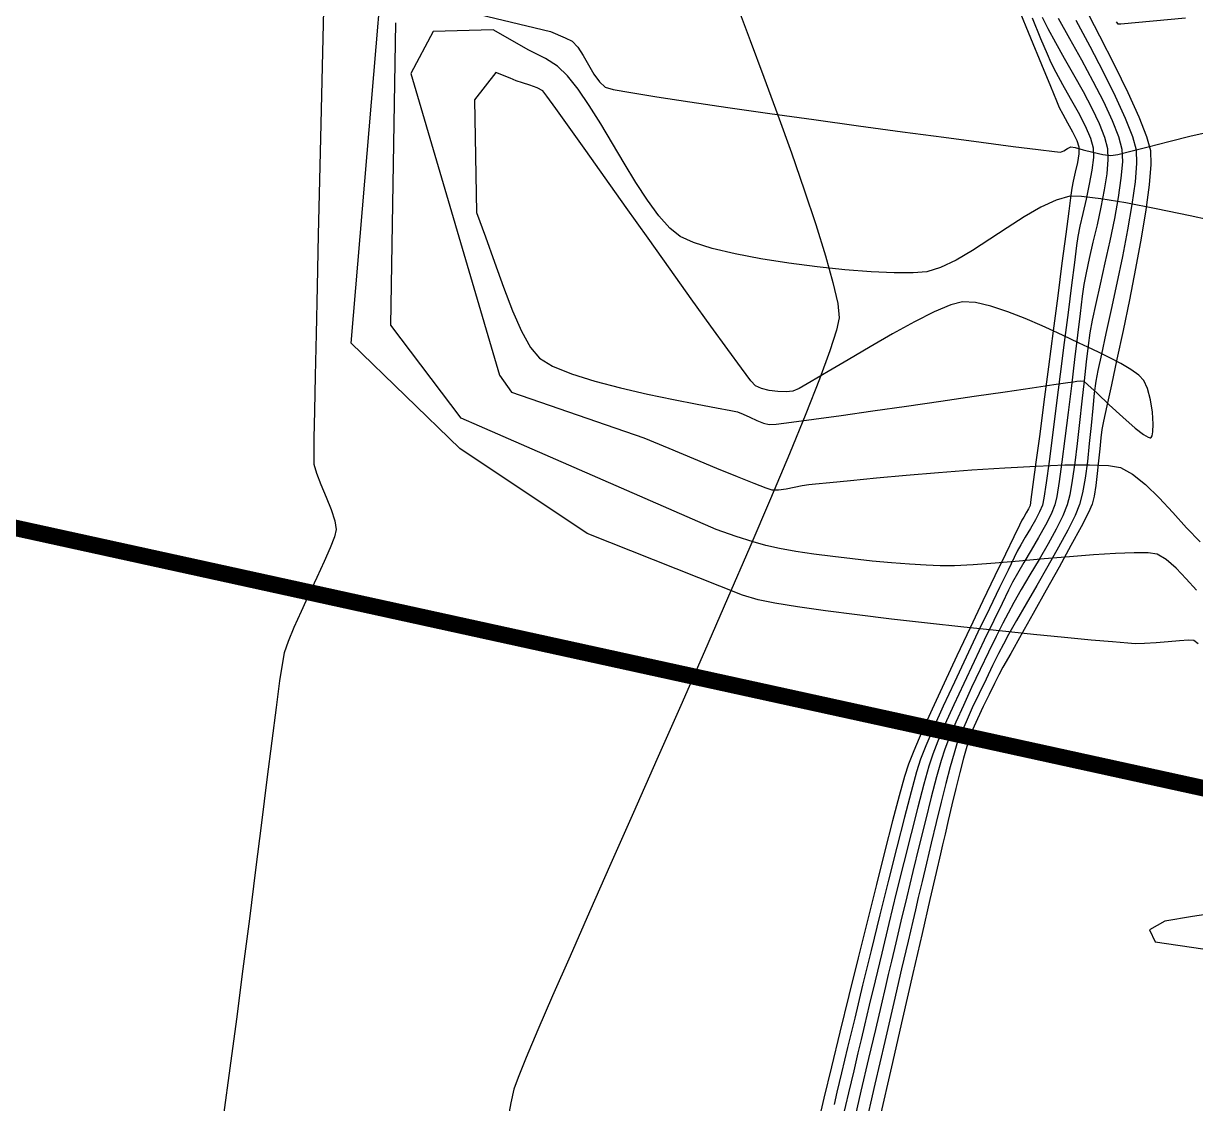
# Model space of a CAD drawing. Header units: metres. Extents: x 708868 to 711043, y 5411316 to 5413138.
# Drawn here: x 710102.9 to 710173.9, y 5412124.6 to 5412190.1 of the extents above; entities that cross this region are included whole.
import ezdxf

# ---------------------------------------------------------------- set-up
doc = ezdxf.new("R2010")
doc.units = ezdxf.units.M
doc.linetypes.add('DASHED', pattern=[0.75, 0.5, -0.25])
for name, color, linetype in [('C-ANNO-TABL', 1, 'Continuous'), ('Rionegro 2010_Contours', 7, 'Continuous'), ('Rionegro 2014_Contours', 7, 'Continuous'), ('Rionegro 2018_Contours', 7, 'Continuous')]:
    doc.layers.add(name, color=color, linetype=linetype)

msp = doc.modelspace()

# ---------------------------------------------------------------- linework, layer by layer
at = {"layer": 'C-ANNO-TABL', "color": 4, "linetype": 'DASHED', "true_color": 0x3dffff, "const_width": 1, "flags": 128}
msp.add_lwpolyline([(711042.543, 5413065.077), (710960.959, 5413110.395), (710928.513, 5413129.625), (710904.958, 5413136.482), (710878.336, 5413137.92), (710860.981, 5413136.789), (710843.249, 5413130.002), (710825.895, 5413114.543), (710808.917, 5413089.658), (710785.526, 5413050.068), (710767.477, 5413018.497), (710750.578, 5412962.402), (710732.947, 5412902.164), (710722.628, 5412876.686), (710711.096, 5412854.241), (710709.275, 5412838.469), (710712.254, 5412799.164), (710711.402, 5412767.16), (710706.844, 5412750.077), (710696.967, 5412735.651), (710677.974, 5412728.438), (710654.043, 5412726.539), (710627.073, 5412724.641), (710606.56, 5412720.465), (710589.801, 5412712.38), (710580.579, 5412698.728), (710577.45, 5412692.07), (710576.617, 5412681.451), (710581.703, 5412658.886), (710586.523, 5412640.581), (710590.138, 5412620.108), (710586.764, 5412609.511), (710569.894, 5412600.358), (710548.445, 5412592.651), (710519.158, 5412593.645), (710507.899, 5412592.671), (710498.04, 5412592.908), (710476.647, 5412590.526), (710453.439, 5412584.652), (710430.062, 5412578.871), (710407.167, 5412571.646), (710393.361, 5412565.35), (710390.566, 5412558.779), (710388.557, 5412550.53), (710383.696, 5412533.008), (710380.563, 5412521.688), (710371.646, 5412514.462), (710365.862, 5412509.886), (710362.006, 5412504.587), (710331.377, 5412455.849), (710322.46, 5412437.304), (710314.748, 5412419.962), (710310.913, 5412404.45), (710310.19, 5412389.517), (710312.359, 5412375.548), (710316.697, 5412365.432), (710327.06, 5412353.871), (710331.95, 5412345.85), (710336.144, 5412343.076), (710341.696, 5412343.548), (710347.662, 5412345.732), (710357.763, 5412346.027), (710373.475, 5412344.551), (710380.943, 5412341.931), (710387.559, 5412337.031), (710390.335, 5412331.128), (710393.229, 5412321.911), (710394.372, 5412314.079), (710391.947, 5412287.733), (710391.947, 5412242.005), (710398.772, 5412181.359), (710397.167, 5412154.922), (710391.094, 5412141.084), (710382.348, 5412135.257), (710365.927, 5412125.119), (710349.52, 5412122.865), (710314.938, 5412100.532), (710310.163, 5412097.449), (710304.075, 5412096.969), (710288.946, 5412103.637), (710260.398, 5412118.748), (710227.162, 5412131.796), (710192.198, 5412139.844), (710067.128, 5412167.234), (710056.514, 5412173.822), (710010.254, 5412214.541), (709997.898, 5412231.696), (709990.986, 5412235.843), (709981.946, 5412236.812), (709941.868, 5412226.346), (709906.208, 5412219.679), (709872.554, 5412206.968), (709858.983, 5412200.97), (709841.485, 5412178.774), (709831.695, 5412162.57), (709826.818, 5412138.119), (709826.096, 5412113.866), (709847.992, 5412057.968), (709847.992, 5412027.524), (709841.153, 5411995.836), (709821.685, 5411967.669), (709785.127, 5411896.003), (709764.498, 5411870.427), (709729.916, 5411841.626), (709687.876, 5411828.101), (709653.609, 5411828.388), (709636.799, 5411836.292), (709611.994, 5411871.534), (709572.151, 5411935.234), (709533.465, 5411953.882), (709461.2, 5411963.077), (709400.577, 5411961.741), (709328.296, 5411946.172), (709283.904, 5411933.17), (709246.821, 5411886.153), (709230.211, 5411871.995), (709186.772, 5411865.786), (709143.573, 5411868.974), (709131.371, 5411871.677), (709115.438, 5411870.35), (709084.203, 5411857.653), (709062.638, 5411854.332), (708913.408, 5411851.538)], dxfattribs=at)
at = {"layer": 'Rionegro 2010_Contours'}
for points in [[(710121.041, 5412190.897, 237), (710120.965, 5412187.463, 237), (710120.885, 5412183.998, 237), (710120.806, 5412180.574, 237), (710120.728, 5412177.263, 237), (710120.655, 5412174.138, 237), (710120.589, 5412171.272, 237), (710120.533, 5412168.738, 237), (710120.49, 5412166.608, 237), (710120.463, 5412164.957, 237), (710120.453, 5412163.855, 237), (710120.464, 5412163.376, 237), (710120.615, 5412162.829, 237), (710120.883, 5412162.139, 237), (710121.202, 5412161.381, 237), (710121.506, 5412160.625, 237), (710121.73, 5412159.945, 237), (710121.809, 5412159.412, 237), (710121.709, 5412158.984, 237), (710121.455, 5412158.319, 237), (710121.086, 5412157.474, 237), (710120.642, 5412156.51, 237), (710120.161, 5412155.485, 237), (710119.684, 5412154.457, 237), (710119.249, 5412153.487, 237), (710118.896, 5412152.633, 237), (710118.663, 5412151.953, 237), (710118.553, 5412151.371, 237), (710118.387, 5412150.244, 237), (710118.17, 5412148.64, 237), (710117.91, 5412146.627, 237), (710117.611, 5412144.272, 237), (710117.281, 5412141.645, 237), (710116.926, 5412138.812, 237), (710116.551, 5412135.843, 237), (710116.163, 5412132.805, 237), (710115.769, 5412129.766, 237), (710115.373, 5412126.795, 237), (710114.984, 5412123.959, 237)], [(710146.109, 5412191.136, 238), (710146.897, 5412189.049, 238), (710147.727, 5412186.823, 238), (710148.571, 5412184.526, 238), (710149.396, 5412182.227, 238), (710150.174, 5412179.994, 238), (710150.874, 5412177.898, 238), (710151.466, 5412176.006, 238), (710151.919, 5412174.387, 238), (710152.204, 5412173.11, 238), (710152.29, 5412172.244, 238), (710152.138, 5412171.494, 238), (710151.732, 5412170.238, 238), (710151.101, 5412168.532, 238), (710150.273, 5412166.434, 238), (710149.274, 5412163.999, 238), (710148.133, 5412161.284, 238), (710146.877, 5412158.346, 238), (710145.532, 5412155.24, 238), (710144.128, 5412152.025, 238), (710142.691, 5412148.755, 238), (710141.25, 5412145.488, 238), (710139.83, 5412142.28, 238), (710138.461, 5412139.188, 238), (710137.169, 5412136.268, 238), (710135.982, 5412133.576, 238), (710134.927, 5412131.17, 238), (710134.033, 5412129.105, 238), (710133.326, 5412127.438, 238), (710132.834, 5412126.226, 238), (710132.585, 5412125.525, 238), (710132.39, 5412124.68, 238), (710132.174, 5412123.502, 238)], [(710163.142, 5412191.027, 239), (710163.895, 5412189.193, 239), (710164.557, 5412187.581, 239), (710165.091, 5412186.283, 239), (710165.462, 5412185.388, 239), (710165.631, 5412184.986, 239), (710165.842, 5412184.58, 239), (710166.135, 5412184.061, 239), (710166.442, 5412183.506, 239), (710166.695, 5412182.99, 239), (710166.825, 5412182.591, 239), (710166.817, 5412182.182, 239), (710166.73, 5412181.646, 239), (710166.603, 5412181.065, 239), (710166.476, 5412180.522, 239), (710166.391, 5412180.101, 239), (710166.333, 5412179.672, 239), (710166.206, 5412178.706, 239), (710166.022, 5412177.301, 239), (710165.795, 5412175.558, 239), (710165.537, 5412173.573, 239), (710165.26, 5412171.447, 239), (710164.977, 5412169.277, 239), (710164.701, 5412167.162, 239), (710164.444, 5412165.202, 239), (710164.218, 5412163.495, 239), (710164.037, 5412162.139, 239), (710163.912, 5412161.233, 239), (710163.858, 5412160.877, 239), (710163.766, 5412160.674, 239), (710163.623, 5412160.422, 239), (710163.475, 5412160.171, 239), (710163.365, 5412159.975, 239), (710163.225, 5412159.689, 239), (710162.882, 5412158.985, 239), (710162.373, 5412157.935, 239), (710161.736, 5412156.614, 239), (710161.008, 5412155.097, 239), (710160.226, 5412153.457, 239), (710159.427, 5412151.769, 239), (710158.65, 5412150.106, 239), (710157.93, 5412148.544, 239), (710157.306, 5412147.156, 239), (710156.815, 5412146.016, 239), (710156.493, 5412145.199, 239), (710156.262, 5412144.457, 239), (710155.935, 5412143.29, 239), (710155.53, 5412141.764, 239), (710155.062, 5412139.95, 239), (710154.547, 5412137.916, 239), (710154.002, 5412135.732, 239), (710153.441, 5412133.466, 239), (710152.881, 5412131.187, 239), (710152.339, 5412128.964, 239), (710151.83, 5412126.866, 239), (710151.369, 5412124.963, 239), (710150.974, 5412123.322, 239)], [(710167.112, 5412191.152, 244), (710168.068, 5412189.332, 244), (710168.975, 5412187.552, 244), (710169.786, 5412185.89, 244), (710170.452, 5412184.423, 244), (710170.924, 5412183.227, 244), (710171.156, 5412182.378, 244), (710171.18, 5412181.52, 244), (710171.08, 5412180.295, 244), (710170.877, 5412178.784, 244), (710170.595, 5412177.067, 244), (710170.256, 5412175.223, 244), (710169.884, 5412173.333, 244), (710169.5, 5412171.476, 244), (710169.128, 5412169.732, 244), (710168.79, 5412168.18, 244), (710168.51, 5412166.901, 244), (710168.31, 5412165.975, 244), (710168.213, 5412165.482, 244), (710168.147, 5412164.964, 244), (710168.081, 5412164.309, 244), (710168.01, 5412163.574, 244), (710167.932, 5412162.813, 244), (710167.842, 5412162.084, 244), (710167.737, 5412161.443, 244), (710167.615, 5412160.946, 244), (710167.393, 5412160.448, 244), (710166.949, 5412159.587, 244), (710166.338, 5412158.454, 244), (710165.615, 5412157.14, 244), (710164.834, 5412155.738, 244), (710164.049, 5412154.339, 244), (710163.315, 5412153.034, 244), (710162.686, 5412151.917, 244), (710162.218, 5412151.077, 244), (710161.965, 5412150.608, 244), (710161.705, 5412150.09, 244), (710161.378, 5412149.427, 244), (710161.023, 5412148.69, 244), (710160.677, 5412147.949, 244), (710160.378, 5412147.275, 244), (710160.165, 5412146.739, 244), (710160.02, 5412146.266, 244), (710159.828, 5412145.561, 244), (710159.607, 5412144.692, 244), (710159.369, 5412143.729, 244), (710159.13, 5412142.741, 244), (710158.905, 5412141.796, 244), (710158.707, 5412140.964, 244), (710158.553, 5412140.314, 244), (710158.424, 5412139.764, 244), (710158.164, 5412138.636, 244), (710157.788, 5412137.004, 244), (710157.314, 5412134.94, 244), (710156.757, 5412132.515, 244), (710156.135, 5412129.801, 244), (710155.464, 5412126.872, 244), (710154.761, 5412123.799, 244)], [(710164.6, 5412190.447, 241), (710164.942, 5412189.76, 241), (710165.398, 5412188.923, 241), (710165.931, 5412187.98, 241), (710166.501, 5412186.973, 241), (710167.07, 5412185.947, 241), (710167.599, 5412184.943, 241), (710168.049, 5412184.006, 241), (710168.381, 5412183.18, 241), (710168.557, 5412182.506, 241), (710168.584, 5412181.823, 241), (710168.511, 5412180.971, 241), (710168.36, 5412179.998, 241), (710168.155, 5412178.95, 241), (710167.919, 5412177.875, 241), (710167.674, 5412176.821, 241), (710167.444, 5412175.834, 241), (710167.251, 5412174.963, 241), (710167.12, 5412174.253, 241), (710167.023, 5412173.553, 241), (710166.893, 5412172.508, 241), (710166.735, 5412171.2, 241), (710166.558, 5412169.709, 241), (710166.368, 5412168.115, 241), (710166.172, 5412166.498, 241), (710165.978, 5412164.94, 241), (710165.792, 5412163.521, 241), (710165.623, 5412162.322, 241), (710165.476, 5412161.423, 241), (710165.36, 5412160.904, 241), (710165.133, 5412160.352, 241), (710164.789, 5412159.678, 241), (710164.371, 5412158.932, 241), (710163.921, 5412158.163, 241), (710163.481, 5412157.423, 241), (710163.095, 5412156.761, 241), (710162.805, 5412156.228, 241), (710162.56, 5412155.737, 241), (710162.168, 5412154.943, 241), (710161.665, 5412153.914, 241), (710161.086, 5412152.717, 241), (710160.465, 5412151.42, 241), (710159.838, 5412150.092, 241), (710159.239, 5412148.799, 241), (710158.703, 5412147.61, 241), (710158.266, 5412146.593, 241), (710157.962, 5412145.815, 241), (710157.731, 5412145.081, 241), (710157.425, 5412143.988, 241), (710157.059, 5412142.604, 241), (710156.649, 5412140.999, 241), (710156.209, 5412139.241, 241), (710155.756, 5412137.402, 241), (710155.305, 5412135.55, 241), (710154.872, 5412133.754, 241), (710154.472, 5412132.084, 241), (710154.12, 5412130.61, 241), (710153.832, 5412129.401, 241), (710153.623, 5412128.526, 241), (710153.432, 5412127.728, 241), (710153.172, 5412126.633, 241), (710152.855, 5412125.295, 241), (710152.494, 5412123.768, 241)], [(710165.57, 5412190.4, 242), (710166.258, 5412189.169, 242), (710166.971, 5412187.878, 242), (710167.666, 5412186.583, 242), (710168.302, 5412185.338, 242), (710168.835, 5412184.199, 242), (710169.223, 5412183.223, 242), (710169.423, 5412182.463, 242), (710169.453, 5412181.697, 242), (710169.371, 5412180.701, 242), (710169.202, 5412179.533, 242), (710168.968, 5412178.249, 242), (710168.691, 5412176.907, 242), (710168.396, 5412175.564, 242), (710168.105, 5412174.278, 242), (710167.841, 5412173.105, 242), (710167.626, 5412172.103, 242), (710167.484, 5412171.329, 242), (710167.38, 5412170.561, 242), (710167.265, 5412169.576, 242), (710167.139, 5412168.432, 242), (710167.006, 5412167.189, 242), (710166.865, 5412165.905, 242), (710166.72, 5412164.638, 242), (710166.57, 5412163.448, 242), (710166.418, 5412162.392, 242), (710166.265, 5412161.529, 242), (710166.112, 5412160.918, 242), (710165.843, 5412160.251, 242), (710165.443, 5412159.446, 242), (710164.951, 5412158.55, 242), (710164.409, 5412157.61, 242), (710163.855, 5412156.673, 242), (710163.33, 5412155.787, 242), (710162.873, 5412154.998, 242), (710162.525, 5412154.355, 242), (710162.218, 5412153.744, 242), (710161.817, 5412152.936, 242), (710161.348, 5412151.981, 242), (710160.84, 5412150.933, 242), (710160.321, 5412149.843, 242), (710159.82, 5412148.765, 242), (710159.363, 5412147.751, 242), (710158.979, 5412146.853, 242), (710158.697, 5412146.123, 242), (710158.479, 5412145.434, 242), (710158.201, 5412144.441, 242), (710157.876, 5412143.207, 242), (710157.518, 5412141.797, 242), (710157.14, 5412140.276, 242), (710156.759, 5412138.71, 242), (710156.386, 5412137.162, 242), (710156.036, 5412135.698, 242), (710155.724, 5412134.382, 242), (710155.462, 5412133.28, 242), (710155.266, 5412132.456, 242), (710155.097, 5412131.741, 242), (710154.832, 5412130.614, 242), (710154.487, 5412129.138, 242), (710154.076, 5412127.376, 242), (710153.614, 5412125.391, 242), (710153.117, 5412123.247, 242)], [(710166.629, 5412190.278, 243), (710167.474, 5412188.704, 243), (710168.287, 5412187.143, 243), (710169.023, 5412185.665, 243), (710169.633, 5412184.339, 243), (710170.07, 5412183.234, 243), (710170.29, 5412182.421, 243), (710170.316, 5412181.599, 243), (710170.223, 5412180.47, 243), (710170.034, 5412179.107, 243), (710169.772, 5412177.582, 243), (710169.46, 5412175.966, 243), (710169.122, 5412174.332, 243), (710168.781, 5412172.751, 243), (710168.459, 5412171.296, 243), (710168.181, 5412170.039, 243), (710167.97, 5412169.051, 243), (710167.848, 5412168.405, 243), (710167.754, 5412167.674, 243), (710167.659, 5412166.76, 243), (710167.56, 5412165.726, 243), (710167.452, 5412164.635, 243), (710167.333, 5412163.548, 243), (710167.197, 5412162.527, 243), (710167.042, 5412161.634, 243), (710166.863, 5412160.932, 243), (710166.592, 5412160.274, 243), (710166.151, 5412159.387, 243), (710165.587, 5412158.34, 243), (710164.947, 5412157.199, 243), (710164.277, 5412156.034, 243), (710163.625, 5412154.912, 243), (710163.038, 5412153.901, 243), (710162.562, 5412153.068, 243), (710162.245, 5412152.481, 243), (710161.952, 5412151.899, 243), (710161.593, 5412151.174, 243), (710161.191, 5412150.353, 243), (710160.772, 5412149.482, 243), (710160.362, 5412148.608, 243), (710159.984, 5412147.777, 243), (710159.666, 5412147.036, 243), (710159.431, 5412146.431, 243), (710159.254, 5412145.868, 243), (710159.027, 5412145.052, 243), (710158.763, 5412144.042, 243), (710158.474, 5412142.895, 243), (710158.173, 5412141.669, 243), (710157.871, 5412140.422, 243), (710157.581, 5412139.212, 243), (710157.316, 5412138.097, 243), (710157.088, 5412137.136, 243), (710156.91, 5412136.385, 243), (710156.749, 5412135.702, 243), (710156.466, 5412134.487, 243), (710156.078, 5412132.815, 243), (710155.603, 5412130.762, 243), (710155.058, 5412128.405, 243), (710154.462, 5412125.82, 243), (710153.833, 5412123.082, 243)]]:
    msp.add_polyline3d(points, dxfattribs=at)
at = {"layer": 'Rionegro 2014_Contours'}
for points in [[(710121.041, 5412190.897, 237), (710120.965, 5412187.463, 237), (710120.885, 5412183.998, 237), (710120.806, 5412180.574, 237), (710120.728, 5412177.263, 237), (710120.655, 5412174.138, 237), (710120.589, 5412171.272, 237), (710120.533, 5412168.738, 237), (710120.49, 5412166.608, 237), (710120.463, 5412164.957, 237), (710120.453, 5412163.855, 237), (710120.464, 5412163.376, 237), (710120.615, 5412162.829, 237), (710120.883, 5412162.139, 237), (710121.202, 5412161.381, 237), (710121.506, 5412160.625, 237), (710121.73, 5412159.945, 237), (710121.809, 5412159.412, 237), (710121.709, 5412158.984, 237), (710121.455, 5412158.319, 237), (710121.086, 5412157.474, 237), (710120.642, 5412156.51, 237), (710120.161, 5412155.485, 237), (710119.684, 5412154.457, 237), (710119.249, 5412153.487, 237), (710118.896, 5412152.633, 237), (710118.663, 5412151.953, 237), (710118.553, 5412151.371, 237), (710118.387, 5412150.244, 237), (710118.17, 5412148.64, 237), (710117.91, 5412146.627, 237), (710117.611, 5412144.272, 237), (710117.281, 5412141.645, 237), (710116.926, 5412138.812, 237), (710116.551, 5412135.843, 237), (710116.163, 5412132.805, 237), (710115.769, 5412129.766, 237), (710115.373, 5412126.795, 237), (710114.984, 5412123.959, 237)], [(710146.109, 5412191.136, 238), (710146.897, 5412189.049, 238), (710147.727, 5412186.823, 238), (710148.571, 5412184.526, 238), (710149.396, 5412182.227, 238), (710150.174, 5412179.994, 238), (710150.874, 5412177.898, 238), (710151.466, 5412176.006, 238), (710151.919, 5412174.387, 238), (710152.204, 5412173.11, 238), (710152.29, 5412172.244, 238), (710152.138, 5412171.494, 238), (710151.732, 5412170.238, 238), (710151.101, 5412168.532, 238), (710150.273, 5412166.434, 238), (710149.274, 5412163.999, 238), (710148.133, 5412161.284, 238), (710146.877, 5412158.346, 238), (710145.532, 5412155.24, 238), (710144.128, 5412152.025, 238), (710142.691, 5412148.755, 238), (710141.25, 5412145.488, 238), (710139.83, 5412142.28, 238), (710138.461, 5412139.188, 238), (710137.169, 5412136.268, 238), (710135.982, 5412133.576, 238), (710134.927, 5412131.17, 238), (710134.033, 5412129.105, 238), (710133.326, 5412127.438, 238), (710132.834, 5412126.226, 238), (710132.585, 5412125.525, 238), (710132.39, 5412124.68, 238), (710132.174, 5412123.502, 238)], [(710163.142, 5412191.027, 239), (710163.895, 5412189.193, 239), (710164.557, 5412187.581, 239), (710165.091, 5412186.283, 239), (710165.462, 5412185.388, 239), (710165.631, 5412184.986, 239), (710165.842, 5412184.58, 239), (710166.135, 5412184.061, 239), (710166.442, 5412183.506, 239), (710166.695, 5412182.99, 239), (710166.825, 5412182.591, 239), (710166.817, 5412182.182, 239), (710166.73, 5412181.646, 239), (710166.603, 5412181.065, 239), (710166.476, 5412180.522, 239), (710166.391, 5412180.101, 239), (710166.333, 5412179.672, 239), (710166.206, 5412178.706, 239), (710166.022, 5412177.301, 239), (710165.795, 5412175.558, 239), (710165.537, 5412173.573, 239), (710165.26, 5412171.447, 239), (710164.977, 5412169.277, 239), (710164.701, 5412167.162, 239), (710164.444, 5412165.202, 239), (710164.218, 5412163.495, 239), (710164.037, 5412162.139, 239), (710163.912, 5412161.233, 239), (710163.858, 5412160.877, 239), (710163.766, 5412160.674, 239), (710163.623, 5412160.422, 239), (710163.475, 5412160.171, 239), (710163.365, 5412159.975, 239), (710163.225, 5412159.689, 239), (710162.882, 5412158.985, 239), (710162.373, 5412157.935, 239), (710161.736, 5412156.614, 239), (710161.008, 5412155.097, 239), (710160.226, 5412153.457, 239), (710159.427, 5412151.769, 239), (710158.65, 5412150.106, 239), (710157.93, 5412148.544, 239), (710157.306, 5412147.156, 239), (710156.815, 5412146.016, 239), (710156.493, 5412145.199, 239), (710156.262, 5412144.457, 239), (710155.935, 5412143.29, 239), (710155.53, 5412141.764, 239), (710155.062, 5412139.95, 239), (710154.547, 5412137.916, 239), (710154.002, 5412135.732, 239), (710153.441, 5412133.466, 239), (710152.881, 5412131.187, 239), (710152.339, 5412128.964, 239), (710151.83, 5412126.866, 239), (710151.369, 5412124.963, 239), (710150.974, 5412123.322, 239)], [(710167.112, 5412191.152, 244), (710168.068, 5412189.332, 244), (710168.975, 5412187.552, 244), (710169.786, 5412185.89, 244), (710170.452, 5412184.423, 244), (710170.924, 5412183.227, 244), (710171.156, 5412182.378, 244), (710171.18, 5412181.52, 244), (710171.08, 5412180.295, 244), (710170.877, 5412178.784, 244), (710170.595, 5412177.067, 244), (710170.256, 5412175.223, 244), (710169.884, 5412173.333, 244), (710169.5, 5412171.476, 244), (710169.128, 5412169.732, 244), (710168.79, 5412168.18, 244), (710168.51, 5412166.901, 244), (710168.31, 5412165.975, 244), (710168.213, 5412165.482, 244), (710168.147, 5412164.964, 244), (710168.081, 5412164.309, 244), (710168.01, 5412163.574, 244), (710167.932, 5412162.813, 244), (710167.842, 5412162.084, 244), (710167.737, 5412161.443, 244), (710167.615, 5412160.946, 244), (710167.393, 5412160.448, 244), (710166.949, 5412159.587, 244), (710166.338, 5412158.454, 244), (710165.615, 5412157.14, 244), (710164.834, 5412155.738, 244), (710164.049, 5412154.339, 244), (710163.315, 5412153.034, 244), (710162.686, 5412151.917, 244), (710162.218, 5412151.077, 244), (710161.965, 5412150.608, 244), (710161.705, 5412150.09, 244), (710161.378, 5412149.427, 244), (710161.023, 5412148.69, 244), (710160.677, 5412147.949, 244), (710160.378, 5412147.275, 244), (710160.165, 5412146.739, 244), (710160.02, 5412146.266, 244), (710159.828, 5412145.561, 244), (710159.607, 5412144.692, 244), (710159.369, 5412143.729, 244), (710159.13, 5412142.741, 244), (710158.905, 5412141.796, 244), (710158.707, 5412140.964, 244), (710158.553, 5412140.314, 244), (710158.424, 5412139.764, 244), (710158.164, 5412138.636, 244), (710157.788, 5412137.004, 244), (710157.314, 5412134.94, 244), (710156.757, 5412132.515, 244), (710156.135, 5412129.801, 244), (710155.464, 5412126.872, 244), (710154.761, 5412123.799, 244)], [(710163.984, 5412190.421, 240), (710164.502, 5412189.167, 240), (710164.891, 5412188.239, 240), (710165.116, 5412187.716, 240), (710165.416, 5412187.123, 240), (710165.828, 5412186.381, 240), (710166.299, 5412185.551, 240), (710166.774, 5412184.693, 240), (710167.2, 5412183.866, 240), (710167.524, 5412183.132, 240), (710167.691, 5412182.548, 240), (710167.701, 5412181.955, 240), (710167.61, 5412181.195, 240), (710167.45, 5412180.333, 240), (710167.253, 5412179.435, 240), (710167.05, 5412178.566, 240), (710166.874, 5412177.792, 240), (710166.755, 5412177.177, 240), (710166.679, 5412176.618, 240), (710166.548, 5412175.601, 240), (710166.373, 5412174.22, 240), (710166.165, 5412172.57, 240), (710165.936, 5412170.742, 240), (710165.694, 5412168.832, 240), (710165.452, 5412166.934, 240), (710165.22, 5412165.14, 240), (710165.009, 5412163.545, 240), (710164.83, 5412162.243, 240), (710164.693, 5412161.326, 240), (710164.609, 5412160.89, 240), (710164.443, 5412160.499, 240), (710164.189, 5412160.014, 240), (710163.885, 5412159.485, 240), (710163.573, 5412158.958, 240), (710163.293, 5412158.481, 240), (710163.085, 5412158.101, 240), (710162.895, 5412157.719, 240), (710162.525, 5412156.963, 240), (710162.012, 5412155.908, 240), (710161.393, 5412154.627, 240), (710160.705, 5412153.193, 240), (710159.986, 5412151.681, 240), (710159.273, 5412150.163, 240), (710158.603, 5412148.713, 240), (710158.014, 5412147.404, 240), (710157.543, 5412146.311, 240), (710157.228, 5412145.507, 240), (710156.986, 5412144.732, 240), (710156.652, 5412143.535, 240), (710156.244, 5412141.994, 240), (710155.78, 5412140.185, 240), (710155.278, 5412138.186, 240), (710154.754, 5412136.073, 240), (710154.227, 5412133.924, 240), (710153.715, 5412131.817, 240), (710153.234, 5412129.827, 240), (710152.802, 5412128.034, 240), (710152.438, 5412126.512, 240), (710152.158, 5412125.341, 240), (710151.98, 5412124.597, 240)], [(710164.6, 5412190.447, 241), (710164.942, 5412189.76, 241), (710165.398, 5412188.923, 241), (710165.931, 5412187.98, 241), (710166.501, 5412186.973, 241), (710167.07, 5412185.947, 241), (710167.599, 5412184.943, 241), (710168.049, 5412184.006, 241), (710168.381, 5412183.18, 241), (710168.557, 5412182.506, 241), (710168.584, 5412181.823, 241), (710168.511, 5412180.971, 241), (710168.36, 5412179.998, 241), (710168.155, 5412178.95, 241), (710167.919, 5412177.875, 241), (710167.674, 5412176.821, 241), (710167.444, 5412175.834, 241), (710167.251, 5412174.963, 241), (710167.12, 5412174.253, 241), (710167.023, 5412173.553, 241), (710166.893, 5412172.508, 241), (710166.735, 5412171.2, 241), (710166.558, 5412169.709, 241), (710166.368, 5412168.115, 241), (710166.172, 5412166.498, 241), (710165.978, 5412164.94, 241), (710165.792, 5412163.521, 241), (710165.623, 5412162.322, 241), (710165.476, 5412161.423, 241), (710165.36, 5412160.904, 241), (710165.133, 5412160.352, 241), (710164.789, 5412159.678, 241), (710164.371, 5412158.932, 241), (710163.921, 5412158.163, 241), (710163.481, 5412157.423, 241), (710163.095, 5412156.761, 241), (710162.805, 5412156.228, 241), (710162.56, 5412155.737, 241), (710162.168, 5412154.943, 241), (710161.665, 5412153.914, 241), (710161.086, 5412152.717, 241), (710160.465, 5412151.42, 241), (710159.838, 5412150.092, 241), (710159.239, 5412148.799, 241), (710158.703, 5412147.61, 241), (710158.266, 5412146.593, 241), (710157.962, 5412145.815, 241), (710157.731, 5412145.081, 241), (710157.425, 5412143.988, 241), (710157.059, 5412142.604, 241), (710156.649, 5412140.999, 241), (710156.209, 5412139.241, 241), (710155.756, 5412137.402, 241), (710155.305, 5412135.55, 241), (710154.872, 5412133.754, 241), (710154.472, 5412132.084, 241), (710154.12, 5412130.61, 241), (710153.832, 5412129.401, 241), (710153.623, 5412128.526, 241), (710153.432, 5412127.728, 241), (710153.172, 5412126.633, 241), (710152.855, 5412125.295, 241), (710152.494, 5412123.768, 241)], [(710165.57, 5412190.4, 242), (710166.258, 5412189.169, 242), (710166.971, 5412187.878, 242), (710167.666, 5412186.583, 242), (710168.302, 5412185.338, 242), (710168.835, 5412184.199, 242), (710169.223, 5412183.223, 242), (710169.423, 5412182.463, 242), (710169.453, 5412181.697, 242), (710169.371, 5412180.701, 242), (710169.202, 5412179.533, 242), (710168.968, 5412178.249, 242), (710168.691, 5412176.907, 242), (710168.396, 5412175.564, 242), (710168.105, 5412174.278, 242), (710167.841, 5412173.105, 242), (710167.626, 5412172.103, 242), (710167.484, 5412171.329, 242), (710167.38, 5412170.561, 242), (710167.265, 5412169.576, 242), (710167.139, 5412168.432, 242), (710167.006, 5412167.189, 242), (710166.865, 5412165.905, 242), (710166.72, 5412164.638, 242), (710166.57, 5412163.448, 242), (710166.418, 5412162.392, 242), (710166.265, 5412161.529, 242), (710166.112, 5412160.918, 242), (710165.843, 5412160.251, 242), (710165.443, 5412159.446, 242), (710164.951, 5412158.55, 242), (710164.409, 5412157.61, 242), (710163.855, 5412156.673, 242), (710163.33, 5412155.787, 242), (710162.873, 5412154.998, 242), (710162.525, 5412154.355, 242), (710162.218, 5412153.744, 242), (710161.817, 5412152.936, 242), (710161.348, 5412151.981, 242), (710160.84, 5412150.933, 242), (710160.321, 5412149.843, 242), (710159.82, 5412148.765, 242), (710159.363, 5412147.751, 242), (710158.979, 5412146.853, 242), (710158.697, 5412146.123, 242), (710158.479, 5412145.434, 242), (710158.201, 5412144.441, 242), (710157.876, 5412143.207, 242), (710157.518, 5412141.797, 242), (710157.14, 5412140.276, 242), (710156.759, 5412138.71, 242), (710156.386, 5412137.162, 242), (710156.036, 5412135.698, 242), (710155.724, 5412134.382, 242), (710155.462, 5412133.28, 242), (710155.266, 5412132.456, 242), (710155.097, 5412131.741, 242), (710154.832, 5412130.614, 242), (710154.487, 5412129.138, 242), (710154.076, 5412127.376, 242), (710153.614, 5412125.391, 242), (710153.117, 5412123.247, 242)], [(710166.629, 5412190.278, 243), (710167.474, 5412188.704, 243), (710168.287, 5412187.143, 243), (710169.023, 5412185.665, 243), (710169.633, 5412184.339, 243), (710170.07, 5412183.234, 243), (710170.29, 5412182.421, 243), (710170.316, 5412181.599, 243), (710170.223, 5412180.47, 243), (710170.034, 5412179.107, 243), (710169.772, 5412177.582, 243), (710169.46, 5412175.966, 243), (710169.122, 5412174.332, 243), (710168.781, 5412172.751, 243), (710168.459, 5412171.296, 243), (710168.181, 5412170.039, 243), (710167.97, 5412169.051, 243), (710167.848, 5412168.405, 243), (710167.754, 5412167.674, 243), (710167.659, 5412166.76, 243), (710167.56, 5412165.726, 243), (710167.452, 5412164.635, 243), (710167.333, 5412163.548, 243), (710167.197, 5412162.527, 243), (710167.042, 5412161.634, 243), (710166.863, 5412160.932, 243), (710166.592, 5412160.274, 243), (710166.151, 5412159.387, 243), (710165.587, 5412158.34, 243), (710164.947, 5412157.199, 243), (710164.277, 5412156.034, 243), (710163.625, 5412154.912, 243), (710163.038, 5412153.901, 243), (710162.562, 5412153.068, 243), (710162.245, 5412152.481, 243), (710161.952, 5412151.899, 243), (710161.593, 5412151.174, 243), (710161.191, 5412150.353, 243), (710160.772, 5412149.482, 243), (710160.362, 5412148.608, 243), (710159.984, 5412147.777, 243), (710159.666, 5412147.036, 243), (710159.431, 5412146.431, 243), (710159.254, 5412145.868, 243), (710159.027, 5412145.052, 243), (710158.763, 5412144.042, 243), (710158.474, 5412142.895, 243), (710158.173, 5412141.669, 243), (710157.871, 5412140.422, 243), (710157.581, 5412139.212, 243), (710157.316, 5412138.097, 243), (710157.088, 5412137.136, 243), (710156.91, 5412136.385, 243), (710156.749, 5412135.702, 243), (710156.466, 5412134.487, 243), (710156.078, 5412132.815, 243), (710155.603, 5412130.762, 243), (710155.058, 5412128.405, 243), (710154.462, 5412125.82, 243), (710153.833, 5412123.082, 243)]]:
    msp.add_polyline3d(points, dxfattribs=at)
at = {"layer": 'Rionegro 2018_Contours'}
for points in [[(710122.714, 5412170.709, 236), (710126.019, 5412209.735, 236)], [(710121.041, 5412190.897, 237), (710120.965, 5412187.463, 237), (710120.885, 5412183.998, 237), (710120.806, 5412180.574, 237), (710120.728, 5412177.263, 237), (710120.655, 5412174.138, 237), (710120.589, 5412171.272, 237), (710120.533, 5412168.738, 237), (710120.49, 5412166.608, 237), (710120.463, 5412164.957, 237), (710120.453, 5412163.855, 237), (710120.464, 5412163.376, 237), (710120.615, 5412162.829, 237), (710120.883, 5412162.139, 237), (710121.202, 5412161.381, 237), (710121.506, 5412160.625, 237), (710121.73, 5412159.945, 237), (710121.809, 5412159.412, 237), (710121.709, 5412158.984, 237), (710121.455, 5412158.319, 237), (710121.086, 5412157.474, 237), (710120.642, 5412156.51, 237), (710120.161, 5412155.485, 237), (710119.684, 5412154.457, 237), (710119.249, 5412153.487, 237), (710118.896, 5412152.633, 237), (710118.663, 5412151.953, 237), (710118.553, 5412151.371, 237), (710118.387, 5412150.244, 237), (710118.17, 5412148.64, 237), (710117.91, 5412146.627, 237), (710117.611, 5412144.272, 237), (710117.281, 5412141.645, 237), (710116.926, 5412138.812, 237), (710116.551, 5412135.843, 237), (710116.163, 5412132.805, 237), (710115.769, 5412129.766, 237), (710115.373, 5412126.795, 237), (710114.984, 5412123.959, 237)], [(710129.064, 5412190.961, 235), (710134.8, 5412189.583, 235), (710135.687, 5412189.207, 235), (710136.108, 5412188.993, 235), (710136.447, 5412188.631, 235), (710136.776, 5412188.13, 235), (710137.101, 5412187.563, 235), (710137.429, 5412187.005, 235), (710137.764, 5412186.53, 235), (710138.115, 5412186.21, 235), (710138.59, 5412186.083, 235), (710139.664, 5412185.886, 235), (710141.244, 5412185.63, 235), (710143.237, 5412185.326, 235), (710145.55, 5412184.988, 235), (710148.088, 5412184.626, 235), (710150.76, 5412184.252, 235), (710153.47, 5412183.879, 235), (710156.127, 5412183.518, 235), (710158.637, 5412183.181, 235), (710160.906, 5412182.879, 235), (710162.841, 5412182.626, 235), (710164.348, 5412182.432, 235), (710165.335, 5412182.309, 235), (710165.709, 5412182.269, 235), (710165.909, 5412182.362, 235), (710166.13, 5412182.508, 235), (710166.329, 5412182.597, 235), (710166.586, 5412182.552, 235), (710167.071, 5412182.424, 235), (710167.67, 5412182.267, 235), (710168.269, 5412182.132, 235), (710168.753, 5412182.074, 235), (710169.177, 5412182.144, 235), (710169.959, 5412182.333, 235), (710171.018, 5412182.607, 235), (710172.268, 5412182.929, 235), (710173.625, 5412183.262, 235), (710175.007, 5412183.572, 235)], [(710125.117, 5412171.793, 235), (710125.433, 5412190.111, 235)], [(710169.085, 5412190.169, 236), (710169.154, 5412190.07, 236), (710169.166, 5412190.056, 236), (710169.191, 5412190.047, 236), (710169.253, 5412190.042, 236), (710169.367, 5412190.056, 236), (710173.276, 5412190.41, 236)], [(710175.785, 5412177.935, 234), (710173.564, 5412178.419, 234), (710171.502, 5412178.846, 234), (710169.672, 5412179.198, 234), (710168.143, 5412179.455, 234), (710166.987, 5412179.597, 234), (710166.275, 5412179.606, 234), (710165.44, 5412179.379, 234), (710164.51, 5412178.947, 234), (710163.511, 5412178.368, 234), (710162.47, 5412177.701, 234), (710161.416, 5412177.001, 234), (710160.374, 5412176.327, 234), (710159.373, 5412175.736, 234), (710158.439, 5412175.284, 234), (710157.6, 5412175.031, 234), (710156.774, 5412174.958, 234), (710155.623, 5412174.958, 234), (710154.222, 5412175.023, 234), (710152.642, 5412175.149, 234), (710150.955, 5412175.327, 234), (710149.235, 5412175.553, 234), (710147.553, 5412175.819, 234), (710145.983, 5412176.12, 234), (710144.596, 5412176.448, 234), (710143.466, 5412176.798, 234), (710142.664, 5412177.164, 234), (710142.033, 5412177.673, 234), (710141.37, 5412178.424, 234), (710140.683, 5412179.365, 234), (710139.98, 5412180.444, 234), (710139.267, 5412181.61, 234), (710138.553, 5412182.809, 234), (710137.844, 5412183.989, 234), (710137.149, 5412185.1, 234), (710136.475, 5412186.088, 234), (710135.828, 5412186.902, 234), (710135.217, 5412187.489, 234), (710134.504, 5412187.942, 234), (710133.486, 5412188.453, 234), (710131.333, 5412189.678, 234), (710127.691, 5412189.593, 234), (710126.345, 5412187.044, 234)], [(710126.345, 5412187.044, 234), (710131.71, 5412168.777, 234), (710132.438, 5412167.747, 234), (710140.454, 5412164.963, 234), (710141.968, 5412164.34, 234), (710143.46, 5412163.721, 234), (710144.864, 5412163.14, 234), (710146.11, 5412162.629, 234), (710147.129, 5412162.219, 234), (710147.854, 5412161.941, 234), (710148.216, 5412161.829, 234), (710148.612, 5412161.83, 234), (710149.079, 5412161.893, 234), (710149.572, 5412161.988, 234), (710150.044, 5412162.082, 234), (710150.451, 5412162.144, 234), (710150.851, 5412162.184, 234), (710151.723, 5412162.272, 234), (710152.985, 5412162.395, 234), (710154.557, 5412162.542, 234), (710156.358, 5412162.704, 234), (710158.307, 5412162.868, 234), (710160.324, 5412163.024, 234), (710162.329, 5412163.16, 234), (710164.24, 5412163.266, 234), (710165.976, 5412163.331, 234), (710167.458, 5412163.344, 234), (710168.605, 5412163.293, 234), (710169.335, 5412163.167, 234), (710170.077, 5412162.779, 234), (710170.863, 5412162.145, 234), (710171.679, 5412161.341, 234), (710172.511, 5412160.442, 234), (710173.345, 5412159.525, 234), (710174.166, 5412158.665, 234)], [(710130.313, 5412178.619, 233), (710130.861, 5412177.146, 233), (710131.407, 5412175.61, 233), (710131.954, 5412174.09, 233), (710132.499, 5412172.669, 233), (710133.042, 5412171.427, 233), (710133.584, 5412170.443, 233), (710134.123, 5412169.799, 233), (710134.925, 5412169.314, 233), (710136.079, 5412168.848, 233), (710137.488, 5412168.407, 233), (710139.051, 5412167.996, 233), (710140.67, 5412167.624, 233), (710142.245, 5412167.295, 233), (710143.678, 5412167.017, 233), (710144.869, 5412166.796, 233), (710145.72, 5412166.637, 233), (710146.13, 5412166.548, 233), (710146.481, 5412166.407, 233), (710146.883, 5412166.22, 233), (710147.302, 5412166.026, 233), (710147.706, 5412165.866, 233), (710148.06, 5412165.778, 233), (710148.472, 5412165.809, 233), (710149.4, 5412165.922, 233), (710150.749, 5412166.101, 233), (710152.424, 5412166.333, 233), (710154.329, 5412166.602, 233), (710156.371, 5412166.895, 233), (710158.453, 5412167.197, 233), (710160.482, 5412167.492, 233), (710162.361, 5412167.768, 233), (710163.997, 5412168.008, 233), (710165.294, 5412168.199, 233), (710166.157, 5412168.325, 233), (710166.491, 5412168.373, 233), (710166.692, 5412168.4, 233), (710166.922, 5412168.423, 233), (710167.112, 5412168.407, 233), (710167.364, 5412168.191, 233), (710167.919, 5412167.672, 233), (710168.661, 5412166.975, 233), (710169.473, 5412166.23, 233), (710170.24, 5412165.563, 233), (710170.743, 5412165.171, 233), (710171.017, 5412165.003, 233), (710171.136, 5412164.966, 233), (710171.173, 5412164.973, 233), (710171.206, 5412165, 233), (710171.26, 5412165.097, 233), (710171.309, 5412165.34, 233), (710171.325, 5412165.802, 233), (710171.271, 5412166.518, 233), (710171.151, 5412167.275, 233), (710170.977, 5412167.956, 233), (710170.763, 5412168.441, 233), (710170.459, 5412168.76, 233), (710169.974, 5412169.107, 233), (710169.367, 5412169.469, 233), (710168.693, 5412169.826, 233), (710168.007, 5412170.164, 233), (710167.367, 5412170.465, 233), (710166.829, 5412170.714, 233), (710166.286, 5412170.971, 233), (710165.521, 5412171.336, 233), (710164.595, 5412171.761, 233), (710163.572, 5412172.203, 233), (710162.516, 5412172.614, 233), (710161.488, 5412172.95, 233), (710160.552, 5412173.165, 233), (710159.77, 5412173.214, 233), (710159.055, 5412173.032, 233), (710158.056, 5412172.609, 233), (710156.855, 5412172.003, 233), (710155.53, 5412171.277, 233), (710154.163, 5412170.491, 233), (710152.833, 5412169.705, 233), (710151.621, 5412168.982, 233), (710150.606, 5412168.382, 233), (710149.87, 5412167.965, 233), (710149.492, 5412167.792, 233), (710149.081, 5412167.76, 233), (710148.581, 5412167.78, 233), (710148.058, 5412167.848, 233), (710147.581, 5412167.962, 233), (710147.213, 5412168.117, 233), (710146.941, 5412168.428, 233), (710146.366, 5412169.185, 233), (710145.538, 5412170.314, 233), (710144.508, 5412171.74, 233), (710143.328, 5412173.39, 233), (710142.048, 5412175.188, 233), (710140.72, 5412177.06, 233), (710139.393, 5412178.932, 233), (710138.119, 5412180.729, 233), (710136.949, 5412182.376, 233), (710135.934, 5412183.8, 233), (710135.125, 5412184.926, 233), (710134.572, 5412185.679, 233), (710134.327, 5412185.985, 233), (710133.991, 5412186.173, 233), (710133.557, 5412186.337, 233), (710133.107, 5412186.48, 233), (710132.725, 5412186.607, 233), (710132.362, 5412186.754, 233), (710131.492, 5412187.108, 233), (710130.19, 5412185.444, 233), (710130.313, 5412178.619, 233)], [(710173.943, 5412155.747, 235), (710173.327, 5412156.427, 235), (710172.714, 5412157.078, 235), (710172.119, 5412157.61, 235), (710171.558, 5412157.928, 235), (710171.027, 5412158.005, 235), (710170.165, 5412158.013, 235), (710169.037, 5412157.968, 235), (710167.71, 5412157.88, 235), (710166.251, 5412157.764, 235), (710164.725, 5412157.634, 235), (710163.199, 5412157.501, 235), (710161.739, 5412157.38, 235), (710160.412, 5412157.283, 235), (710159.283, 5412157.224, 235), (710158.42, 5412157.216, 235), (710157.56, 5412157.254, 235), (710156.564, 5412157.317, 235), (710155.466, 5412157.403, 235), (710154.301, 5412157.509, 235), (710153.103, 5412157.634, 235), (710151.908, 5412157.775, 235), (710150.75, 5412157.929, 235), (710149.664, 5412158.094, 235), (710148.685, 5412158.268, 235), (710147.847, 5412158.448, 235), (710147.076, 5412158.665, 235), (710146.057, 5412158.999, 235), (710144.84, 5412159.427, 235), (710130.499, 5412165.674, 235), (710129.392, 5412166.16, 235), (710129.392, 5412166.16, 235), (710125.117, 5412171.793, 235)], [(710174.052, 5412152.499, 236), (710173.781, 5412152.689, 236), (710173.466, 5412152.712, 236), (710172.92, 5412152.683, 236), (710172.233, 5412152.624, 236), (710171.496, 5412152.558, 236), (710170.799, 5412152.508, 236), (710170.233, 5412152.496, 236), (710169.778, 5412152.528, 236), (710168.865, 5412152.606, 236), (710167.563, 5412152.725, 236), (710165.94, 5412152.88, 236), (710164.067, 5412153.065, 236), (710162.013, 5412153.274, 236), (710159.848, 5412153.503, 236), (710157.64, 5412153.744, 236), (710155.46, 5412153.993, 236), (710153.376, 5412154.244, 236), (710151.458, 5412154.492, 236), (710149.775, 5412154.73, 236), (710148.397, 5412154.954, 236), (710147.394, 5412155.157, 236), (710146.438, 5412155.434, 236), (710137.013, 5412159.174, 236), (710129.309, 5412164.319, 236), (710122.714, 5412170.709, 236)], [(710175.461, 5412136.246, 237), (710173.704, 5412135.982, 237), (710172.031, 5412135.692, 237), (710171.099, 5412135.165, 237), (710171.444, 5412134.441, 237)], [(710171.444, 5412134.441, 237), (710220.279, 5412127.274, 237)]]:
    msp.add_polyline3d(points, dxfattribs=at)

doc.saveas('drawing.dxf')
